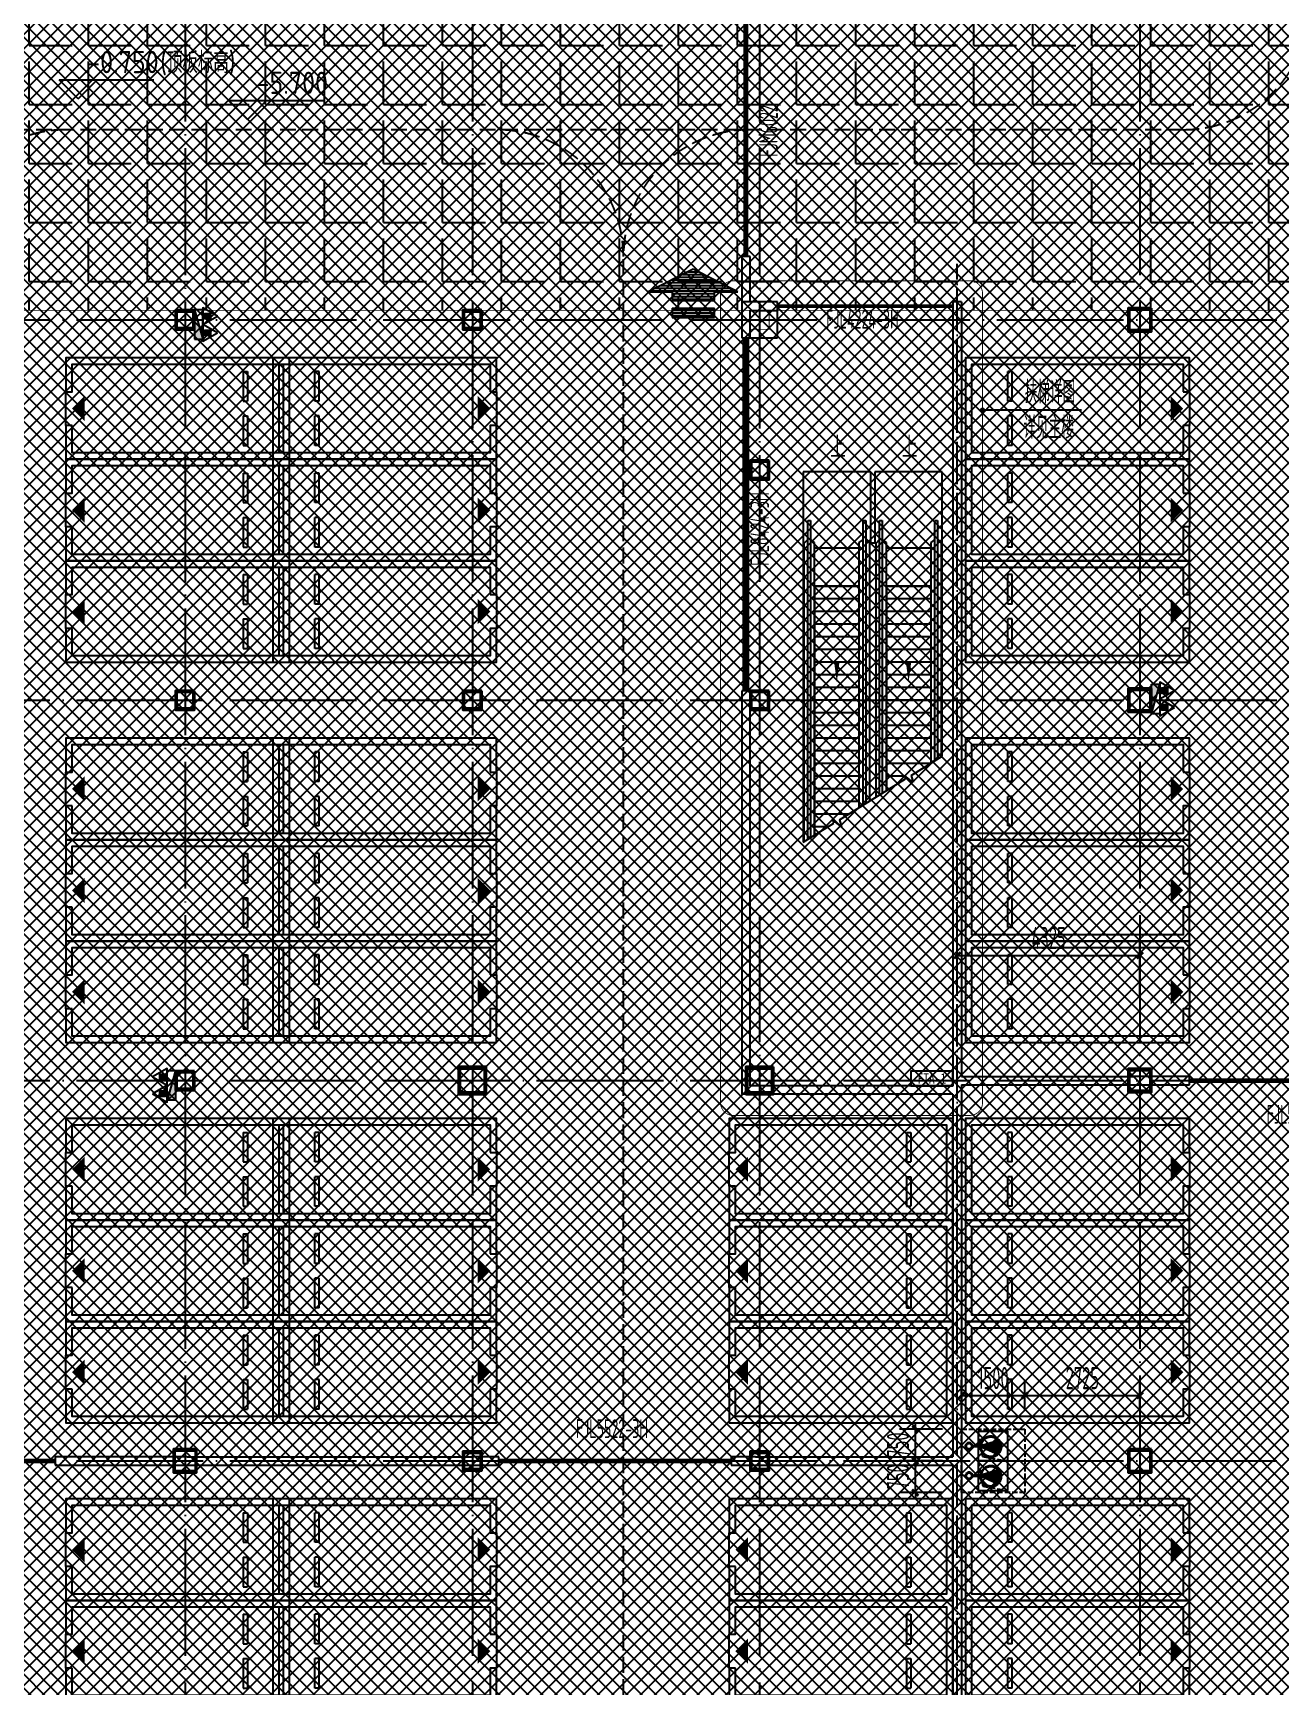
# Model space of a CAD drawing. Extents: x -473190 to 2138458, y -81875 to 2633646.
# Drawn here: x -30895 to -1384, y -3513 to 35597 of the extents above; entities that cross this region are included whole.
import ezdxf
from ezdxf.enums import TextEntityAlignment as Align

# ---------------------------------------------------------------- set-up
doc = ezdxf.new("R2010")
doc.units = 0
doc.header["$LTSCALE"] = 1000
for name, pattern in [('__DASH', [0.35, 0.25, -0.1]), ('DASH', [0.35, 0.25, -0.1]), ('DOTE', [2.42, 2, -0.2, 0.02, -0.2]), ('排水', [1.1, 1, -0.1])]:
    doc.linetypes.add(name, pattern=pattern)
for name, color, linetype in [('00-停车位', 67, 'Continuous'), ('A-COLUMN', 2, 'Continuous'), ('A-DIM_SYMB', 3, 'Continuous'), ('A-PUB_TEXT', 7, 'Continuous'), ('A-STAIR', 3, 'Continuous'), ('A-WALL', 2, 'Continuous'), ('DIM_ELEV', 3, 'Continuous'), ('DIM_LEAD', 3, 'Continuous'), ('DOOR_FIRE', 4, 'Continuous'), ('DOOR_FIRE_TEXT', 7, 'Continuous'), ('DOTE', 1, 'DOTE'), ('PUB_DIM', 3, 'Continuous'), ('PUB_TEXT', 7, 'Continuous'), ('SRC-03F$0$A-SYMB-NUMB-T', 4, 'Continuous'), ('SRC-03F$0$A-WALL', 7, 'Continuous'), ('W-EQUIP_消火栓', 7, 'Continuous'), ('W-EQUIP_灭火器', 7, 'Continuous'), ('排水', 4, 'Continuous'), ('索引线', 252, 'Continuous'), ('车行线', 4, 'Continuous'), ('集水坑', 4, 'Continuous'), ('雨棚投影', 147, 'Continuous')]:
    doc.layers.add(name, color=color, linetype=linetype)
doc.layers.add('GPS-污水', color=2, linetype='排水', lineweight=40)
doc.layers.add('钢柱', color=51, linetype='Continuous', lineweight=35)
doc.styles.add('8B2_01', font='simhei.ttf', dxfattribs={"width": 0.8})
doc.styles.add('8B2_02', font='tssdeng.shx', dxfattribs={"width": 0.6, "bigfont": 'TSSDCHN.shx'})
doc.styles.add('_TCH_DIM', font='SIMPLEX', dxfattribs={"bigfont": 'GBCBIG'})
doc.styles.add('_TCH_DIM_T3', font='tssdeng.shx', dxfattribs={"width": 0.564706, "bigfont": '@@@tssdchn.shx'})
doc.styles.add('_TCH_WINDOW', font='tssdeng.shx', dxfattribs={"width": 0.8, "height": 3.5, "bigfont": 'tssdchn.shx'})
doc.styles.add('SRC-03F$0$ECADI-TXT', font='simplex.shx', dxfattribs={"bigfont": 'hztxt.shx'})
doc.styles.get("Standard").update_dxf_attribs({"font": 'gbenor.shx', "bigfont": 'gbcbig.shx'})
doc.dimstyles.new('_TCH_ARCH&&150', dxfattribs={"dimtxt": 525, "dimasz": 150, "dimexe": 375, "dimexo": 450, "dimgap": 150, "dimtad": 1, "dimdec": 0, "dimzin": 0, "dimdsep": 46, "dimtxsty": '_TCH_DIM_T3', "dimblk": 'ARCHTICK', "dimcen": 0.09, "dimclrt": 7, "dimazin": 2, "dimtfac": 1, "dimtdec": 0, "dimtix": 1, "dimtmove": 2, "dimatfit": 3, "dimfxl": 0, "dimtolj": 1, "dimtzin": 0, "dimarcsym": 0})
pattern_1 = [(180, (1311608.96, -1168846.2), (8e-15, -101.6), [])]

# ---------------------------------------------------------------- blocks, each defined once
blk = doc.blocks.new('车位2400x5300')
at = {"layer": '00-停车位', "color": 251}
for p, q in [((-875, -1000), (-175, -1000)), ((-875, -1100), (-875, -1000)), ((-875, -1100), (-175, -1100)), ((-175, -1100), (-175, -1000)), ((175, -1000), (875, -1000)), ((175, -1100), (175, -1000)), ((175, -1100), (875, -1100)), ((875, -1100), (875, -1000)), ((400, -5300), (-400, -5300))]:
    blk.add_line(p, q, dxfattribs=at)
blk.add_lwpolyline([(400, -5150), (400, -5300), (1200, -5300), (1200, 0), (-1200, 0), (-1200, -5300), (-400, -5300), (-400, -5150), (-1050, -5150), (-1050, -150), (1050, -150), (1050, -5150), (400, -5150)], dxfattribs=at)
blk.add_lwpolyline([(0, -5150, 0, 600, 0), (0, -4850, 600, 600, 0)], format="xyseb", dxfattribs=at)
blk = doc.blocks.new('A$C796A13F6')
at = {"layer": '车行线', "linetype": '__DASH', "ltscale": 1.5}
for points in [[(-69275, -3000), (-69275, -122288, -0.414214), (-72275, -125288), (-118175, -125288, -0.414214), (-121175, -122288), (-121175, -3000)], [(-98700, -125288, 0.414214), (-101700, -128288)], [(-88525, -125288, -0.414214), (-85525, -128288)], [(-82525, -125288, 0.414214), (-85525, -128288)]]:
    blk.add_lwpolyline(points, format="xyb", dxfattribs=at)
blk.add_lwpolyline([(-85525, -198550), (-85525, -128288)], dxfattribs=at)
blk = doc.blocks.new('$SB01_1')
h = blk.add_hatch(color=256)
h.dxf.hatch_style = 1
h.paths.add_polyline_path([(-0.381, -0.323), (0.5, 0), (-0.381, 0.323)])
h.paths.add_polyline_path([(0, 0), (0.002, 0), (0.002, 0.001), (0, 0.001)], flags=24)
h.paths.add_polyline_path([(0, -0.002), (0.003, -0.002), (0.003, -0.001), (0, -0.001)], flags=24)
h.paths.add_polyline_path([(0, -0.003), (0.003, -0.003), (0.003, -0.002), (0, -0.002)], flags=24)
for p, q in [((0.5, 0), (-0.381, 0.323)), ((-0.381, 0.323), (-0.381, -0.323)), ((0.5, 0), (-0.381, -0.323))]:
    blk.add_line(p, q)
blk.add_circle((0, 0), 0.5)
at = {"flags": 1}
for tag, p in [('UNIT', (0, 0)), ('SPEC', (0, -0.002)), ('WHAT', (0, -0.003))]:
    blk.add_attdef(tag, p, '', height=0.001, dxfattribs=at)
blk = doc.blocks.new('人防集水坑')
at = {"layer": 'GPS-污水', "linetype": '排水'}
for p, q in [((307486, 701151), (307284, 701151)), ((307486, 700451), (307284, 700451))]:
    blk.add_line(p, q, dxfattribs=at)
for centre in [(307561, 701151), (307561, 700451)]:
    blk.add_circle(centre, 75, dxfattribs=at)
at = {"layer": '集水坑', "linetype": 'DASH', "ltscale": 0.5}
blk.add_lwpolyline([(306241, 700051), (306241, 701551), (307741, 701551), (307741, 700051)], close=True, dxfattribs=at)
at = {"layer": '集水坑', "linetype": 'Continuous', "ltscale": 0.5}
for points in [[(306641, 701501), (306641, 700801), (307341, 700801), (307341, 701501)], [(306641, 700801), (306641, 700101), (307341, 700101), (307341, 700801)]]:
    blk.add_lwpolyline(points, close=True, dxfattribs=at)
at = {"layer": '集水坑', "linetype": 'DASH', "ltscale": 0.5}
for points in [[(307341, 700801), (307237, 701397), (306641, 701501)], [(307347, 700101), (307243, 700697), (306647, 700801)]]:
    blk.add_lwpolyline(points, dxfattribs=at)
at = {"layer": 'GPS-污水', "linetype": '排水', "xscale": -480.0000000000002, "yscale": 480.0000000000002, "zscale": 480.0000000000002, "rotation": 176.2535374729293}
for p in [(307045, 701164, 0), (307045, 700464, 0)]:
    blk.add_blockref('$SB01_1', p, dxfattribs=at)
blk = doc.blocks.new('_ArchTick')
at = {"color": 0, "linetype": 'ByBlock', "const_width": 0.4}
blk.add_lwpolyline([(-0.5, -0.5), (0.5, 0.5)], dxfattribs=at)
blk = doc.blocks.new('*D5215')
at = {"layer": 'Defpoints', "color": 0, "transparency": 16777216}
for p in [(79469, -184668), (80559, -184668), (80559, -185418)]:
    blk.add_point(p, dxfattribs=at)
at = {"layer": 'PUB_DIM', "color": 0, "lineweight": -2, "transparency": 16777216}
for p, q in [((79469, -184668), (79469, -184518)), ((80109, -184668), (79094, -184668)), ((79469, -185418), (79469, -184668)), ((80109, -185418), (79094, -185418)), ((79469, -185418), (79469, -185568))]:
    blk.add_line(p, q, dxfattribs=at)
at = {"layer": 'PUB_DIM', "color": 0, "lineweight": -2, "transparency": 16777216, "xscale": 150, "yscale": 150, "zscale": 150}
for p, rotation in [((79469, -184668), 270), ((79469, -185418), 90)]:
    blk.add_blockref('_ArchTick', p, dxfattribs=dict(at, rotation=rotation))
at = {"layer": 'PUB_DIM', "color": 7, "transparency": 16777216, "insert": (79057, -185043), "char_height": 525, "attachment_point": 5, "rotation": 90, "style": '_TCH_DIM_T3'}
blk.add_mtext('\\A1;750', dxfattribs=at)
blk = doc.blocks.new('*D5216')
at = {"layer": 'Defpoints', "color": 0, "transparency": 16777216}
for p in [(79469, -185418), (80559, -185418), (80559, -186168)]:
    blk.add_point(p, dxfattribs=at)
at = {"layer": 'PUB_DIM', "color": 0, "lineweight": -2, "transparency": 16777216}
for p, q in [((79469, -185418), (79469, -185268)), ((80109, -185418), (79094, -185418)), ((79469, -186168), (79469, -185418)), ((80109, -186168), (79094, -186168)), ((79469, -186168), (79469, -186318))]:
    blk.add_line(p, q, dxfattribs=at)
at = {"layer": 'PUB_DIM', "color": 0, "lineweight": -2, "transparency": 16777216, "xscale": 150, "yscale": 150, "zscale": 150}
for p, rotation in [((79469, -185418), 270), ((79469, -186168), 90)]:
    blk.add_blockref('_ArchTick', p, dxfattribs=dict(at, rotation=rotation))
at = {"layer": 'PUB_DIM', "color": 7, "transparency": 16777216, "insert": (79057, -185793), "char_height": 525, "attachment_point": 5, "rotation": 90, "style": '_TCH_DIM_T3'}
blk.add_mtext('\\A1;750', dxfattribs=at)
blk = doc.blocks.new('*D5290')
at = {"layer": 'Defpoints', "color": 0, "transparency": 16777216}
for p in [(84784, -183871), (82059, -184668), (84784, -184668)]:
    blk.add_point(p, dxfattribs=at)
at = {"layer": 'PUB_DIM', "color": 0, "lineweight": -2, "transparency": 16777216}
for p, q in [((82059, -184218), (82059, -183496)), ((84784, -184218), (84784, -183496)), ((82059, -183871), (84784, -183871))]:
    blk.add_line(p, q, dxfattribs=at)
at = {"layer": 'PUB_DIM', "color": 0, "lineweight": -2, "transparency": 16777216, "xscale": 150, "yscale": 150, "zscale": 150, "rotation": 180}
blk.add_blockref('_ArchTick', (82059, -183871), dxfattribs=at)
at = {"layer": 'PUB_DIM', "color": 0, "lineweight": -2, "transparency": 16777216, "xscale": 150, "yscale": 150, "zscale": 150}
blk.add_blockref('_ArchTick', (84784, -183871), dxfattribs=at)
at = {"layer": 'PUB_DIM', "color": 7, "transparency": 16777216, "insert": (83421, -183458), "char_height": 525, "attachment_point": 5, "style": '_TCH_DIM_T3'}
blk.add_mtext('\\A1;2725', dxfattribs=at)
blk = doc.blocks.new('*D5291')
at = {"layer": 'Defpoints', "color": 0, "transparency": 16777216}
for p in [(82059, -183871), (80559, -184668), (82059, -184668)]:
    blk.add_point(p, dxfattribs=at)
at = {"layer": 'PUB_DIM', "color": 0, "lineweight": -2, "transparency": 16777216}
for p, q in [((80559, -184218), (80559, -183496)), ((82059, -184218), (82059, -183496)), ((80559, -183871), (82059, -183871))]:
    blk.add_line(p, q, dxfattribs=at)
at = {"layer": 'PUB_DIM', "color": 0, "lineweight": -2, "transparency": 16777216, "xscale": 150, "yscale": 150, "zscale": 150, "rotation": 180}
blk.add_blockref('_ArchTick', (80559, -183871), dxfattribs=at)
at = {"layer": 'PUB_DIM', "color": 0, "lineweight": -2, "transparency": 16777216, "xscale": 150, "yscale": 150, "zscale": 150}
blk.add_blockref('_ArchTick', (82059, -183871), dxfattribs=at)
at = {"layer": 'PUB_DIM', "color": 7, "transparency": 16777216, "insert": (81309, -183458), "char_height": 525, "attachment_point": 5, "style": '_TCH_DIM_T3'}
blk.add_mtext('\\A1;1500', dxfattribs=at)
blk = doc.blocks.new('TH66')
h = blk.add_hatch()
h.set_pattern_fill('ANSI31', color=246, scale=64, angle=135, style=0)
h.set_pattern_definition(pattern_1)
h.paths.add_polyline_path([(1277447, 511619), (1277447, 511948), (1278305, 511948), (1276651, 512782), (1274986, 511948), (1275880, 511948), (1275880, 511619)])
h = blk.add_hatch()
h.set_pattern_fill('ANSI31', color=246, scale=64, angle=135, style=0)
h.set_pattern_definition(pattern_1)
h.paths.add_polyline_path([(1277447, 510999), (1277447, 511335), (1275880, 511335), (1275880, 510999)])
at = {"color": 2}
for p, q in [((1276651, 512782), (1274986, 511948)), ((1278305, 511948), (1276651, 512782)), ((1274986, 511948), (1275880, 511948)), ((1275880, 511948), (1275880, 511619)), ((1275880, 511619), (1277447, 511619)), ((1277447, 511948), (1278305, 511948)), ((1277447, 511619), (1277447, 511948)), ((1275880, 511335), (1277447, 511335)), ((1275880, 511335), (1275880, 510999)), ((1275880, 510999), (1277447, 510999)), ((1277447, 510999), (1277447, 511335))]:
    blk.add_line(p, q, dxfattribs=at)
blk = doc.blocks.new('A$C145B3C7C')
at = {"xscale": 0.6400000000000001, "yscale": 0.6400000000000001, "zscale": 0.6400000000000001}
blk.add_blockref('TH66', (-748982, -459136), dxfattribs=at)
blk = doc.blocks.new('A$C00330F2E')
at = {"layer": '钢柱', "color": 4, "lineweight": 35}
for points in [[(27075, -126100), (26625, -126100), (26625, -126550), (27075, -126550)], [(27045, -126520), (26655, -126520), (26655, -126130), (27045, -126130)], [(33875, -126100), (33425, -126100), (33425, -126550), (33875, -126550)], [(33845, -126520), (33455, -126520), (33455, -126130), (33845, -126130)], [(49725, -126050), (49175, -126050), (49175, -126600), (49725, -126600)], [(49695, -126570), (49205, -126570), (49205, -126080), (49695, -126080)], [(40675, -129650), (40225, -129650), (40225, -130100), (40675, -130100)], [(40645, -130070), (40255, -130070), (40255, -129680), (40645, -129680)], [(27075, -135100), (26625, -135100), (26625, -135550), (27075, -135550)], [(27045, -135520), (26655, -135520), (26655, -135130), (27045, -135130)], [(33875, -135100), (33425, -135100), (33425, -135550), (33875, -135550)], [(33845, -135520), (33455, -135520), (33455, -135130), (33845, -135130)], [(40675, -135100), (40225, -135100), (40225, -135550), (40675, -135550)], [(40645, -135520), (40255, -135520), (40255, -135130), (40645, -135130)], [(49725, -135050), (49175, -135050), (49175, -135600), (49725, -135600)], [(49695, -135570), (49205, -135570), (49205, -135080), (49695, -135080)], [(27075, -144100), (26625, -144100), (26625, -144550), (27075, -144550)], [(27045, -144520), (26655, -144520), (26655, -144130), (27045, -144130)], [(33975, -144000), (33325, -144000), (33325, -144650), (33975, -144650)], [(33935, -144610), (33365, -144610), (33365, -144040), (33935, -144040)], [(40775, -144000), (40125, -144000), (40125, -144650), (40775, -144650)], [(40735, -144610), (40165, -144610), (40165, -144040), (40735, -144040)], [(49725, -144050), (49175, -144050), (49175, -144600), (49725, -144600)], [(49695, -144570), (49205, -144570), (49205, -144080), (49695, -144080)], [(27125, -153050), (26575, -153050), (26575, -153600), (27125, -153600)], [(27095, -153570), (26605, -153570), (26605, -153080), (27095, -153080)], [(33875, -153100), (33425, -153100), (33425, -153550), (33875, -153550)], [(33845, -153520), (33455, -153520), (33455, -153130), (33845, -153130)], [(40675, -153100), (40225, -153100), (40225, -153550), (40675, -153550)], [(40645, -153520), (40255, -153520), (40255, -153130), (40645, -153130)], [(49725, -153050), (49175, -153050), (49175, -153600), (49725, -153600)], [(49695, -153570), (49205, -153570), (49205, -153080), (49695, -153080)]]:
    blk.add_lwpolyline(points, close=True, dxfattribs=at)
blk = doc.blocks.new('A$C4F5A101F')
at = {"layer": 'DOTE', "color": 16, "linetype": 'DOTE', "ltscale": 1.5}
for p, q in [((-229939.7, 16373.7), (-229939.7, -213765.2)), ((-223139.7, 16373.7), (-223139.7, -213765.2)), ((-216339.7, 16373.7), (-216339.7, -213765.2)), ((-207339.7, 16373.7), (-207339.7, -213765.2)), ((-297848.4, -129257.4), (-173939.7, -129257.4)), ((-297848.4, -138257.4), (-39660.8, -138257.4)), ((-297848.4, -147257.4), (-39660.8, -147257.4)), ((-297848.4, -156257.4), (-173939.7, -156257.4))]:
    blk.add_line(p, q, dxfattribs=at)
blk = doc.blocks.new('*D5553')
at = {"layer": 'Defpoints', "color": 0, "transparency": 16777216}
for p in [(50325, -127340), (46000, -128743), (50325, -128743)]:
    blk.add_point(p, dxfattribs=at)
at = {"layer": 'PUB_DIM', "color": 0, "lineweight": -2, "transparency": 16777216}
for p, q in [((46000, -128293), (46000, -126965)), ((50325, -128293), (50325, -126965)), ((46000, -127340), (50325, -127340))]:
    blk.add_line(p, q, dxfattribs=at)
at = {"layer": 'PUB_DIM', "color": 0, "lineweight": -2, "transparency": 16777216, "xscale": 150, "yscale": 150, "zscale": 150, "rotation": 180}
blk.add_blockref('_ArchTick', (46000, -127340), dxfattribs=at)
at = {"layer": 'PUB_DIM', "color": 0, "lineweight": -2, "transparency": 16777216, "xscale": 150, "yscale": 150, "zscale": 150}
blk.add_blockref('_ArchTick', (50325, -127340), dxfattribs=at)
at = {"layer": 'PUB_DIM', "color": 7, "transparency": 16777216, "insert": (48163, -126927), "char_height": 525, "attachment_point": 5, "style": '_TCH_DIM_T3'}
blk.add_mtext('\\A1;4325', dxfattribs=at)
blk = doc.blocks.new('SRC-03F$0$ECADI-TAG-CODE')
at = {"layer": 'SRC-03F$0$A-SYMB-NUMB-T', "color": 1}
blk.add_lwpolyline([(3.41, 8.1), (13.41, 8.1), (13.41, 4.6), (3.41, 4.6)], close=True, dxfattribs=at)
at = {"layer": 'SRC-03F$0$A-SYMB-NUMB-T', "style": 'SRC-03F$0$ECADI-TXT', "width": 0.7}
blk.add_attdef('CODE', text='', height=2.5, dxfattribs=at).set_placement((8.41, 6.35), align=Align.MIDDLE_CENTER)
blk = doc.blocks.new('$TwtSys$00000434')
for p, q in [((-0.5, 0.5), (-0.5, -0.5)), ((-0.5, -0.5), (0.5, 0.5)), ((0.5, 0.5), (-0.5, 0.5)), ((0.5, -0.5), (0.5, 0.5)), ((-0.5, -0.5), (0.5, -0.5))]:
    blk.add_line(p, q)
blk.add_solid([(0.5, -0.5), (0.5, 0.5), (-0.5, -0.5)])
blk = doc.blocks.new('$TwtSys$00000546')
h = blk.add_hatch()
h.set_pattern_fill('ANSI31', color=256, scale=200, style=0)
h.set_pattern_definition([(45, (-38543.802, -6670.83), (-17.67767, 17.67767), [])])
h.paths.add_polyline_path([(-65, 174), (65, 174), (65, 44), (-65, 44)])
for points in [[(0, 344), (-198, 0), (198, 0)], [(-65, 174), (65, 174), (65, 44), (-65, 44)]]:
    blk.add_lwpolyline(points, close=True)
blk = doc.blocks.new('zzzzzzzzzzzzzzzz')
at = {"layer": 'A-COLUMN'}
for p, q in [((-31184, -300835), (-32034, -300835)), ((-32034, -300835), (-32034, -301685)), ((-31184, -301685), (-31184, -300835)), ((-32034, -301685), (-31184, -301685)), ((-31284, -318935), (-31934, -318935)), ((-31934, -318935), (-31934, -319585)), ((-31284, -319585), (-31284, -318935)), ((-22334, -318985), (-22884, -318985)), ((-22884, -318985), (-22884, -319535)), ((-22334, -319535), (-22334, -318985)), ((-31934, -319585), (-31284, -319585)), ((-22884, -319535), (-22334, -319535)), ((-44934, -327985), (-45484, -327985)), ((-45484, -327985), (-45484, -328535)), ((-44934, -328535), (-44934, -327985)), ((-38184, -328035), (-38634, -328035)), ((-38634, -328035), (-38634, -328485)), ((-38184, -328485), (-38184, -328035)), ((-31384, -328035), (-31834, -328035)), ((-31834, -328035), (-31834, -328485)), ((-31384, -328485), (-31384, -328035)), ((-38634, -328485), (-38184, -328485)), ((-31834, -328485), (-31384, -328485)), ((-45484, -328535), (-44934, -328535))]:
    blk.add_line(p, q, dxfattribs=at)
at = {"layer": 'A-COLUMN', "const_width": 20}
blk.add_lwpolyline([(-31834, -301485), (-31834, -301035), (-31384, -301035), (-31384, -301485)], close=True, dxfattribs=at)
blk.add_blockref('A$C00330F2E', (-72059, -174935))
blk = doc.blocks.new('ADFASDF')
h = blk.add_hatch()
h.set_pattern_fill('ANSI37', color=8, scale=150)
h.set_pattern_definition([(45, (0, 0), (-168.3798, 168.3798), []), (135, (0, 0), (-168.3798, -168.3798), [])])
h.paths.add_polyline_path([(521397, 239186), (521397, 224886), (539697, 224886), (539697, 169261), (524947, 169261), (524947, 171211), (527822, 171211), (527922, 176611), (501318, 176611), (501125, 109884), (530547, 109887), (530547, 107449), (538188, 100503), (536147, 98236), (540086, 94690), (517812, 69953), (517812, 59790), (482108, 20136), (405247, 20136), (405247, 26086), (391997, 40436), (391997, 64736), (399997, 64738), (399997, 239186), (409022, 239186)])
blk = doc.blocks.new('$DorLib2D$00000213')
at = {"color": 0, "linetype": 'DASH', "const_width": 0.02}
blk.add_lwpolyline([(0.5, 0), (-0.5, 0)], dxfattribs=at)
blk = doc.blocks.new('A$C3672542B')
at = {"layer": '排水', "color": 3, "linetype": 'DASH'}
for points in [[(83299.2, -183427.7, 0, 0, 0), (82587.3, -184139.6, 160, 0, 0), (82163.1, -184563.9, 0, 0, 0)], [(83299.2, -187408.7, 0, 0, 0), (82587.3, -186696.8, 160, 0, 0), (82163.1, -186272.6, 0, 0, 0)]]:
    blk.add_lwpolyline(points, format="xyseb", dxfattribs=at)
at = {"layer": '集水坑', "linetype": 'Continuous', "rotation": 180}
blk.add_blockref('人防集水坑', (388299.7, 515382.5), dxfattribs=at)
at = {"layer": 'PUB_DIM'}
for p1, p2, distance, picture, middle in [((80558.7, -184668.2), (82058.7, -184668.2), 797.6, '*D5291', (81308.7, -183458.1)), ((82058.7, -184668.2), (84783.7, -184668.2), 797.6, '*D5290', (83421.2, -183458.1)), ((80558.7, -185418.2), (80558.7, -184668.2), 1089.7, '*D5215', (79056.5, -185043.2)), ((80558.7, -186168.2), (80558.7, -185418.2), 1089.7, '*D5216', (79056.5, -185793.2))]:
    dim = blk.add_aligned_dim(p1=p1, p2=p2, distance=distance, dimstyle='_TCH_ARCH&&150', dxfattribs=at)
    dim.commit()
    dim.dimension.update_dxf_attribs({"geometry": picture, "text_midpoint": middle})
blk = doc.blocks.new('A$C2B5B1B2C')
at = {"layer": 'DOTE', "linetype": 'DOTE', "ltscale": 0.5}
blk.add_line((46000, -151275), (46000, -110975), dxfattribs=at)
at = {"layer": 'PUB_DIM'}
dim = blk.add_aligned_dim(p1=(46000, -128742.9), p2=(50325, -128742.9), distance=1403.2, dimstyle='_TCH_ARCH&&150', dxfattribs=at)
dim.commit()
dim.dimension.update_dxf_attribs({"geometry": '*D5553', "text_midpoint": (48162.5, -126927.2)})

msp = doc.modelspace()

# ---------------------------------------------------------------- hatches: boundary and pattern name
h = msp.add_hatch()
h.set_pattern_fill('ANGLE', color=252, scale=400)
h.set_pattern_definition([(0, (17910.9, 330071), (0, 1397), [1016, -381]), (90, (17910.9, 330071), (-1397, 9e-14), [1016, -381])])
h.paths.add_polyline_path([(-49297.7, 37585.6), (4302.3, 37585.6), (4302.3, 29035.6), (-49297.7, 29035.6)])

# ---------------------------------------------------------------- linework, layer by layer
at = {"layer": 'A-DIM_SYMB'}
for points in [[(-11871.7, 25384.3, 0, 0, 0), (-11871.7, 20238.3, 0, 120, 0), (-11871.7, 20688.3, 0, 0, 0)], [(-10173.7, 25384.3, 0, 0, 0), (-10173.7, 20238.3, 0, 120, 0), (-10173.7, 20688.3, 0, 0, 0)]]:
    msp.add_lwpolyline(points, format="xyseb", dxfattribs=at)
at = {"layer": 'A-STAIR'}
for p, q in [((-11072.7, 25210.6), (-12670.7, 25210.6)), ((-12670.7, 25210.6), (-12670.7, 16449.4)), ((-11072.7, 25210.6), (-11072.7, 23530.1)), ((-9374.7, 25210.6), (-10972.7, 25210.6)), ((-10972.7, 25210.6), (-10972.7, 23530.1)), ((-9374.7, 18489.4), (-9374.7, 25210.6)), ((-12555.7, 16520.6), (-12555.7, 24066.1)), ((-12555.7, 24066.1), (-12495.7, 24066.1)), ((-12495.7, 24066.1), (-12495.7, 16557.7)), ((-11247.7, 24066.1), (-11187.7, 24066.1)), ((-11247.7, 17330.1), (-11247.7, 24066.1)), ((-11187.7, 24066.1), (-11187.7, 17367.3)), ((-10857.7, 17571.5), (-10857.7, 24066.1)), ((-10857.7, 24066.1), (-10797.7, 24066.1)), ((-10797.7, 24066.1), (-10797.7, 17608.6)), ((-9549.7, 24066.1), (-9489.7, 24066.1)), ((-9549.7, 18381.1), (-9549.7, 24066.1)), ((-9489.7, 24066.1), (-9489.7, 18418.2)), ((-12641.7, 23530.1), (-12555.7, 23616.1)), ((-12641.7, 16467.3), (-12641.7, 23530.1)), ((-12396.7, 23543.3), (-12495.7, 23616.1)), ((-12396.7, 16619), (-12396.7, 23543.3)), ((-11247.7, 23616.1), (-11346.7, 23543.3)), ((-11346.7, 23543.3), (-11346.7, 17268.8)), ((-11187.7, 23616.1), (-11101.7, 23530.1)), ((-10943.7, 23530.1), (-11101.7, 23530.1)), ((-11101.7, 23530.1), (-11101.7, 17420.5)), ((-10943.7, 23530.1), (-10857.7, 23616.1)), ((-10943.7, 17518.3), (-10943.7, 23530.1)), ((-10698.7, 23543.3), (-10797.7, 23616.1)), ((-10698.7, 17669.9), (-10698.7, 23543.3)), ((-9549.7, 23616.1), (-9648.7, 23543.3)), ((-9648.7, 23543.3), (-9648.7, 18319.8)), ((-9489.7, 23616.1), (-9403.7, 23530.1)), ((-9403.7, 23530.1), (-9403.7, 18471.4)), ((-11346.7, 23410.6), (-12396.7, 23410.6)), ((-9648.7, 23410.6), (-10698.7, 23410.6)), ((-12396.7, 22510.6), (-12396.7, 16619)), ((-11346.7, 22510.6), (-12396.7, 22510.6)), ((-12396.7, 22510.6), (-11346.7, 22510.6)), ((-11346.7, 22510.6), (-11346.7, 17268.8)), ((-10698.7, 22510.6), (-10698.7, 17669.9)), ((-9648.7, 22510.6), (-10698.7, 22510.6)), ((-10698.7, 22510.6), (-9648.7, 22510.6)), ((-9648.7, 22510.6), (-9648.7, 18319.8)), ((-11346.7, 22210.6), (-12396.7, 22210.6)), ((-11346.7, 21910.6), (-12396.7, 21910.6)), ((-9648.7, 22210.6), (-10698.7, 22210.6)), ((-9648.7, 21910.6), (-10698.7, 21910.6)), ((-11346.7, 21610.6), (-12396.7, 21610.6)), ((-9648.7, 21610.6), (-10698.7, 21610.6)), ((-11346.7, 21310.6), (-12396.7, 21310.6)), ((-9648.7, 21310.6), (-10698.7, 21310.6)), ((-11346.7, 21010.6), (-12396.7, 21010.6)), ((-9648.7, 21010.6), (-10698.7, 21010.6)), ((-11346.7, 20710.6), (-12396.7, 20710.6)), ((-11346.7, 20410.6), (-12396.7, 20410.6)), ((-9648.7, 20710.6), (-10698.7, 20710.6)), ((-9648.7, 20410.6), (-10698.7, 20410.6)), ((-11346.7, 20110.6), (-12396.7, 20110.6)), ((-9648.7, 20110.6), (-10698.7, 20110.6)), ((-11346.7, 19810.6), (-12396.7, 19810.6)), ((-9648.7, 19810.6), (-10698.7, 19810.6)), ((-11346.7, 19510.6), (-12396.7, 19510.6)), ((-11346.7, 19210.6), (-12396.7, 19210.6)), ((-9648.7, 19510.6), (-10698.7, 19510.6)), ((-9648.7, 19210.6), (-10698.7, 19210.6)), ((-11346.7, 18910.6), (-12396.7, 18910.6)), ((-9648.7, 18910.6), (-10698.7, 18910.6)), ((-11346.7, 18610.6), (-12396.7, 18610.6)), ((-9648.7, 18610.6), (-10698.7, 18610.6)), ((-10112.3, 18032.9), (-9374.7, 18489.4)), ((-11346.7, 18310.6), (-12396.7, 18310.6)), ((-11346.7, 18010.6), (-12396.7, 18010.6)), ((-9663.6, 18310.6), (-10698.7, 18310.6)), ((-10266.7, 18010.6), (-10698.7, 18010.6)), ((-10060.8, 17862), (-10272.1, 18028.5)), ((-10272.1, 18028.5), (-10248.1, 17948.8)), ((-10112.3, 18032.9), (-10060.8, 17862)), ((-11346.7, 17710.6), (-12396.7, 17710.6)), ((-10972.7, 17500.3), (-10248.1, 17948.8)), ((-10633, 17710.6), (-10698.7, 17710.6)), ((-11346.7, 17410.6), (-12396.7, 17410.6)), ((-11810.3, 16982), (-11072.7, 17438.4)), ((-11072.7, 17438.4), (-10972.7, 17500.3)), ((-12670.7, 16449.4), (-11946.1, 16897.9)), ((-11602.4, 17110.6), (-12396.7, 17110.6)), ((-11758.8, 16811.1), (-11970.1, 16977.6)), ((-11970.1, 16977.6), (-11946.1, 16897.9)), ((-11810.3, 16982), (-11758.8, 16811.1)), ((-12087.2, 16810.6), (-12396.7, 16810.6))]:
    msp.add_line(p, q, dxfattribs=at)
at = {"layer": 'A-WALL'}
for p, q in [((-13922.7, 30310.6), (-14122.7, 30310.6)), ((-14122.7, 30310.6), (-14122.7, 29135.6)), ((-13922.7, 29235.6), (-13922.7, 30310.6)), ((-14122.7, 29135.6), (-14122.7, 28385.6)), ((-13272.7, 29235.6), (-13922.7, 29235.6)), ((-13922.7, 28385.6), (-13922.7, 29035.6)), ((-13922.7, 29035.6), (-13272.7, 29035.6)), ((-13272.7, 29035.6), (-13272.7, 29235.6)), ((-8922.7, 29235.6), (-9122.7, 29235.6)), ((-9122.7, 29235.6), (-9122.7, 29035.6)), ((-9122.7, 29035.6), (-9122.7, 10810.6)), ((-8922.7, 29235.6), (-8922.7, 10910.6)), ((-14122.7, 28385.6), (-13922.7, 28385.6)), ((-13922.7, 20035.6), (-14122.7, 20035.6)), ((-14122.7, 20035.6), (-14122.7, 10485.6)), ((-13922.7, 10685.6), (-13922.7, 20035.6)), ((-9122.7, 10685.6), (-13922.7, 10685.6)), ((-9122.7, 10810.6), (-9122.7, 10685.6)), ((-8922.7, 10910.6), (-4847.7, 10910.6)), ((-8922.7, 10710.6), (-4847.7, 10710.6)), ((-8922.7, 10710.6), (-8922.7, 10585.6)), ((-8922.7, 10585.6), (-8922.7, 1810.6)), ((-3522.7, 10910.6), (-4847.7, 10910.6)), ((-4847.7, 10710.6), (-3522.7, 10710.6)), ((-3522.7, 10710.6), (-3522.7, 10910.6)), ((-9122.7, 10485.6), (-14122.7, 10485.6)), ((-9122.7, 10485.6), (-9122.7, 1910.6)), ((-27247.7, 1910.6), (-30372.7, 1910.6)), ((-30372.7, 1910.6), (-30372.7, 1710.6)), ((-30372.7, 1710.6), (-27247.7, 1710.6)), ((-27247.7, 1910.6), (-20497.7, 1910.6)), ((-27247.7, 1710.6), (-20497.7, 1710.6)), ((-19872.7, 1910.6), (-20497.7, 1910.6)), ((-20497.7, 1710.6), (-19872.7, 1710.6)), ((-19872.7, 1710.6), (-19872.7, 1910.6)), ((-13797.7, 1910.6), (-14372.7, 1910.6)), ((-14372.7, 1910.6), (-14372.7, 1710.6)), ((-14372.7, 1710.6), (-13797.7, 1710.6)), ((-13797.7, 1910.6), (-9122.7, 1910.6)), ((-13797.7, 1710.6), (-9122.7, 1710.6)), ((-9122.7, 1710.6), (-9122.7, -4514.4)), ((-8922.7, 1810.6), (-8922.7, -4414.4))]:
    msp.add_line(p, q, dxfattribs=at)
at = {"layer": 'DIM_ELEV'}
for p, q in [((-29830.3, 34039.2), (-30280.3, 34489.2)), ((-30280.3, 34489.2), (-28034.3, 34489.2)), ((-29830.3, 34039.2), (-29380.3, 34489.2)), ((-25822.6, 33549.4), (-26272.6, 33999.4)), ((-26272.6, 33999.4), (-24026.7, 33999.4)), ((-25822.6, 33549.4), (-25372.6, 33999.4))]:
    msp.add_line(p, q, dxfattribs=at)
at = {"layer": 'DIM_LEAD'}
for p, q in [((-8422.7, 26678.1), (-7467.9, 26678.1)), ((-8422.7, 26678.1), (-7467.9, 26678.1)), ((-8422.7, 26678.1), (-7467.9, 26678.1)), ((-8422.7, 26678.1), (-7467.9, 26678.1)), ((-7467.9, 26678.1), (-6083.1, 26678.1))]:
    msp.add_line(p, q, dxfattribs=at)
at = {"layer": 'DIM_LEAD', "const_width": 60}
msp.add_lwpolyline([(-8452.7, 26678.1, 1), (-8392.7, 26678.1, 1)], format="xyb", close=True, dxfattribs=at)
msp.add_lwpolyline([(-8452.7, 26678.1, 1), (-8392.7, 26678.1, 1)], format="xyb", close=True, dxfattribs=at)
msp.add_lwpolyline([(-8452.7, 26678.1, 1), (-8392.7, 26678.1, 1)], format="xyb", close=True, dxfattribs=at)
msp.add_lwpolyline([(-8452.7, 26678.1, 1), (-8392.7, 26678.1, 1)], format="xyb", close=True, dxfattribs=at)
at = {"layer": '索引线', "linetype": 'DASH', "const_width": 20}
msp.add_lwpolyline([(-49297.7, 37585.6), (4302.3, 37585.6), (4302.3, 29035.6), (-49297.7, 29035.6)], close=True, dxfattribs=at)
msp.add_lwpolyline([(-14322.7, 9985.6), (-8722.7, 9985.6, 0.4142136), (-8422.7, 10285.6), (-8422.7, 29435.6, 0.4142136), (-8722.7, 29735.6), (-14322.7, 29735.6, 0.4142136), (-14622.7, 29435.6), (-14622.7, 10285.6, 0.4142136)], format="xyb", close=True, dxfattribs=at)

# ---------------------------------------------------------------- block references
for name, p in [('A$C145B3C7C', (-83346.8, 160964.8)), ('A$C3672542B', (-89481.4, 187228.8)), ('ADFASDF', (-477545, -71625.7)), ('A$C796A13F6', (68602.3, 158598.1)), ('A$C2B5B1B2C', (-55022.7, 141110.6)), ('A$C00330F2E', (-54147.7, 155135.6))]:
    msp.add_blockref(name, p)
at = {"layer": '00-停车位'}
for p, rotation in [((-24822.7, 26710.6), 270), ((-25222.7, 26710.6), 90), ((-8822.7, 26710.6), 90), ((-24822.7, 24310.6), 270), ((-25222.7, 24310.6), 90), ((-8822.7, 24310.6), 90), ((-24822.7, 21910.6), 270), ((-25222.7, 21910.6), 90), ((-8822.7, 21910.6), 90), ((-24822.7, 17710.6), 270), ((-25222.7, 17710.6), 90), ((-8822.7, 17710.6), 90), ((-24822.7, 15310.6), 270), ((-25222.7, 15310.6), 90), ((-8822.7, 15310.6), 90), ((-24822.7, 12910.6), 270), ((-25222.7, 12910.6), 90), ((-8822.7, 12910.6), 90), ((-24822.7, 8710.6), 270), ((-25222.7, 8710.6), 90), ((-9122.7, 8710.6), 270), ((-8822.7, 8710.6), 90), ((-24822.7, 6310.6), 270), ((-25222.7, 6310.6), 90), ((-9122.7, 6310.6), 270), ((-8822.7, 6310.6), 90), ((-24822.7, 3910.6), 270), ((-25222.7, 3910.6), 90), ((-9122.7, 3910.6), 270), ((-8822.7, 3910.6), 90), ((-24822.7, -289.4), 270), ((-25222.7, -289.4), 90), ((-9122.7, -289.4), 270), ((-8822.7, -289.4), 90), ((-24822.7, -2689.4), 270), ((-25222.7, -2689.4), 90), ((-9122.7, -2689.4), 270), ((-8822.7, -2689.4), 90)]:
    msp.add_blockref('车位2400x5300', p, dxfattribs=dict(at, rotation=rotation))
at = {"layer": 'DOOR_FIRE'}
ref = msp.add_blockref('$DorLib2D$00000213', (-14022.7, 33310.6), dxfattribs=dict(at, xscale=6000, yscale=-6000, zscale=200, rotation=269.9999999858849))
ref.add_attrib('A', 'FJM6022', (-13267.5, 32670.9), dxfattribs={"layer": 'DOOR_FIRE_TEXT', "height": 446.25, "rotation": 90, "style": '_TCH_WINDOW', "width": 0.564706})
ref = msp.add_blockref('$DorLib2D$00000213', (-11197.7, 29135.6), dxfattribs=dict(at, xscale=4150, yscale=4150, zscale=200, rotation=180))
ref.add_attrib('A', 'FJL4224-3H', (-12124.6, 28602.9), dxfattribs={"layer": 'DOOR_FIRE_TEXT', "height": 446.25, "style": '_TCH_WINDOW', "width": 0.564706})
ref = msp.add_blockref('$DorLib2D$00000213', (-14022.7, 24210.6), dxfattribs=dict(at, xscale=8350, yscale=8350, zscale=200, rotation=270))
ref.add_attrib('A', 'FJL8424-3H', (-13474.6, 22990.9), dxfattribs={"layer": 'DOOR_FIRE_TEXT', "height": 446.25, "rotation": 90, "style": '_TCH_WINDOW', "width": 0.564706})
ref = msp.add_blockref('$DorLib2D$00000213', (-772.7, 10810.6), dxfattribs=dict(at, xscale=5500, yscale=5500, zscale=200, rotation=359.9999999895495))
ref.add_attrib('A', 'FJL5522-3H', (-1698.3, 9787.7), dxfattribs={"layer": 'DOOR_FIRE_TEXT', "height": 446.25, "style": '_TCH_WINDOW', "width": 0.564706})
ref = msp.add_blockref('$DorLib2D$00000213', (-17122.7, 1810.6), dxfattribs=dict(at, xscale=5500, yscale=-5500, zscale=200))
ref.add_attrib('A', 'FJL5522-3H', (-18048.4, 2351.4), dxfattribs={"layer": 'DOOR_FIRE_TEXT', "height": 446.25, "style": '_TCH_WINDOW', "width": 0.564706})
ref = msp.add_blockref('$DorLib2D$00000213', (-33122.7, 1810.6), dxfattribs=dict(at, xscale=5500, yscale=-5500, zscale=200))
ref.add_attrib('A', 'FJL5522-3H', (-34023.4, 2048.9), dxfattribs={"layer": 'DOOR_FIRE_TEXT', "height": 446.25, "style": '_TCH_WINDOW', "width": 0.564706})
at = {"layer": 'SRC-03F$0$A-WALL'}
ref = msp.add_blockref('SRC-03F$0$ECADI-TAG-CODE', (-8781.9, 10225.6), dxfattribs=dict(at, xscale=-100, yscale=100, zscale=100))
ref.add_attrib('CODE', 'FTA-1', dxfattribs={"layer": 'SRC-03F$0$A-SYMB-NUMB-T', "height": 250, "style": '8B2_01', "width": 0.8}).set_placement((-9622.7, 10860.6), align=Align.MIDDLE_CENTER)
at = {"layer": 'W-EQUIP_消火栓', "yscale": 200, "zscale": 700}
for p, xscale, rotation in [((-26972.7, 28700.5), 700, 270), ((-4322.7, 19839.8), -700, 270), ((-27622.7, 10698.7), -700, 90)]:
    msp.add_blockref('$TwtSys$00000434', p, dxfattribs=dict(at, xscale=xscale, rotation=rotation))
at = {"layer": 'W-EQUIP_灭火器'}
for p, rotation in [((-26872.7, 28898.9), 270), ((-26872.7, 28502.1), 270), ((-4222.7, 20038.2), 270), ((-4222.7, 19641.4), 270), ((-27722.7, 10897.1), 90), ((-27722.7, 10500.4), 90)]:
    msp.add_blockref('$TwtSys$00000546', p, dxfattribs=dict(at, rotation=rotation))
at = {"layer": '索引线', "color": 0}
msp.add_blockref('zzzzzzzzzzzzzzzz', (17910.9, 330071), dxfattribs=at)
at = {"layer": '雨棚投影', "linetype": 'DASH', "lineweight": -3, "ltscale": 2}
msp.add_blockref('A$C4F5A101F', (202642, 158068), dxfattribs=at)

# ---------------------------------------------------------------- texts
at = {"layer": 'A-PUB_TEXT', "style": '_TCH_DIM'}
for p in [(-12028.1, 25541.8), (-10330.1, 25541.8)]:
    msp.add_text('上', height=506.4, dxfattribs=at).set_placement(p)
at = {"layer": 'PUB_TEXT'}
for s, height, p in [('(顶板标高)', 506.38, (-27884.3, 34646.7)), ('-0.750', 525, (-29610.9, 34646.7)), ('-5.700', 525, (-25603.3, 34156.9))]:
    msp.add_text(s, height=height, dxfattribs=at).set_placement(p)
at = {"layer": 'PUB_TEXT', "style": '8B2_02', "width": 0.6}
for s, p in [('扶梯详图', (-7426.2, 26835.6)), ('详见主楼', (-7456, 25995.6))]:
    msp.add_text(s, height=525, dxfattribs=at).set_placement(p)

doc.saveas('drawing.dxf')
